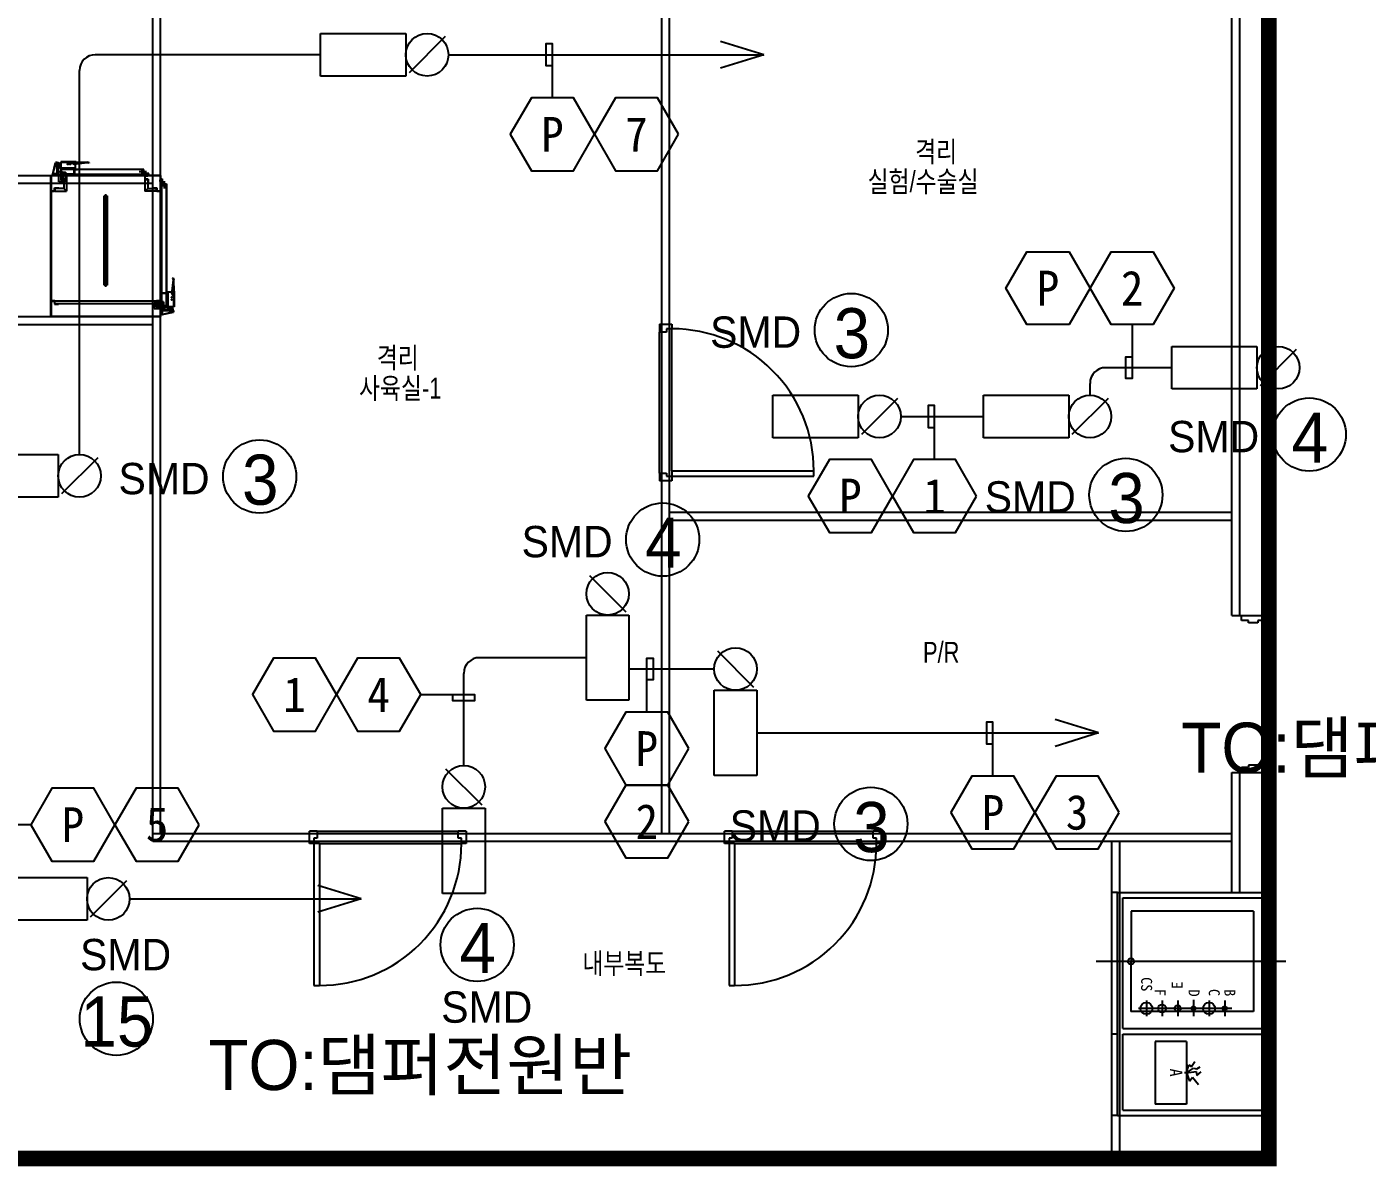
# Model space of a CAD drawing. Header units: millimetres. Extents: x 2753 to 31506, y 970 to 22960.
# Drawn here: x 13228 to 21786, y 8368 to 15640 of the extents above; entities that cross this region are included whole.
import ezdxf
from ezdxf.enums import TextEntityAlignment as Align

# ---------------------------------------------------------------- set-up
doc = ezdxf.new("R2010")
doc.units = ezdxf.units.MM
doc.header["$LTSCALE"] = 120
doc.linetypes.add('HIDDENX2', pattern=[0.75, 0.5, -0.25])
for name, color, linetype in [('1구역', 41, 'Continuous'), ('ARCH', 9, 'Continuous'), ('DAMPER', 2, 'Continuous'), ('fire', 2, 'Continuous'), ('fire-l', 4, 'Continuous'), ('smd-f', 2, 'Continuous')]:
    doc.layers.add(name, color=color, linetype=linetype)
doc.styles.add('GHD', font='')
doc.styles.add('ghs', font='')
doc.styles.add('TSTYLE4', font='txt', dxfattribs={"width": 0.95, "height": 70})
doc.styles.add('TSTYLE5', font='txt', dxfattribs={"width": 0.95, "height": 80})
doc.styles.add('TSTYLE7', font='txt', dxfattribs={"height": 70})
doc.styles.add('TT', font='')
doc.styles.add('돋움', font='')
doc.styles.get('GHD').set_extended_font_data('Dotum')
doc.styles.get('ghs').set_extended_font_data('Dotum')
doc.styles.get('TT').set_extended_font_data('Dotum')
doc.styles.get('돋움').set_extended_font_data('DotumChe')

# ---------------------------------------------------------------- blocks, each defined once
blk = doc.blocks.new('e-22-1')
at = {"layer": 'DAMPER'}
blk.add_line((-5, 1), (-1, 1), dxfattribs=at)
at = {"layer": 'fire'}
for p, q in [((-5, -1), (-5, 1)), ((-1, 1), (-1, -1)), ((0.85, 0.85), (-0.85, -0.85)), ((-1, -1), (-5, -1))]:
    blk.add_line(p, q, dxfattribs=at)
blk.add_circle((0, 0), 1, dxfattribs=at)

msp = doc.modelspace()

# ---------------------------------------------------------------- linework, layer by layer
at = {"layer": '1구역', "color": 2, "linetype": 'HIDDENX2', "ltscale": 7, "const_width": 100, "elevation": 0}
msp.add_lwpolyline([(9879.9, 16854.6), (9879.9, 8418.4), (21157.4, 8418.4), (21157.4, 16854.6)], close=True, dxfattribs=at)
at = {"layer": 'ARCH', "color": 9}
for p, q in [((17332.4, 10491.8, 0), (17332.4, 16791.8, 0)), ((14032.4, 10441.8, 0), (14032.4, 16741.8, 0)), ((14082.4, 10491.8, 0), (14082.4, 16691.8, 0)), ((17282.4, 10491.8, 0), (17282.4, 16731.8, 0)), ((20922.4, 11881.8, 0), (20922.4, 16731.8, 0)), ((20972.4, 11881.8, 0), (20972.4, 16731.8, 0)), ((21132.4, 11881.8, 0), (21132.4, 16731.8, 0)), ((21182.4, 11881.8, 0), (21182.4, 16731.8, 0)), ((13395.4, 14701.8, 0), (13411.4, 14773.8, 0)), ((13395.4, 14701.8, 0), (13411.4, 14756.8, 0)), ((13421.4, 14773.8, 0), (13411.4, 14773.8, 0)), ((13421.4, 14756.8, 0), (13411.4, 14756.8, 0)), ((13421.4, 14701.8, 0), (13421.4, 14773.8, 0)), ((13421.4, 14772.8, 0), (13429.4, 14772.8, 0)), ((13421.4, 14701.8, 0), (13421.4, 14756.8, 0)), ((13421.4, 14755.8, 0), (13429.4, 14755.8, 0)), ((13421.4, 14740.8, 0), (13429.4, 14740.8, 0)), ((13423.4, 14772.8, 0), (13423.4, 14757.8, 0)), ((13423.4, 14755.8, 0), (13423.4, 14740.8, 0)), ((13426.4, 14757.8, 0), (13434.4, 14757.8, 0)), ((13427.4, 14757.8, 0), (13427.4, 14701.8, 0)), ((13427.4, 14740.8, 0), (13427.4, 14701.8, 0)), ((13429.4, 14772.8, 0), (13437.2, 14768.8, 0)), ((13429.4, 14757.8, 0), (13437.2, 14761.7, 0)), ((13429.4, 14755.8, 0), (13437.2, 14751.8, 0)), ((13429.4, 14754.5, 0), (13445.4, 14754.5, 0)), ((13429.4, 14740.8, 0), (13437.2, 14744.7, 0)), ((13442.4, 14736.5, 0), (13445.4, 14736.5, 0)), ((13544.4, 14778.5, 0), (13445.4, 14778.5, 0)), ((13539.4, 14778.5, 0), (13445.4, 14778.5, 0)), ((13445.4, 14778.5, 0), (13445.4, 14730.5, 0)), ((13445.4, 14773.1, 0), (13450.4, 14775.5, 0)), ((13445.4, 14739.5, 0), (13539.4, 14739.5, 0)), ((13445.4, 14730.5, 0), (13965.4, 14730.5, 0)), ((13445.4, 14698.5, 0), (13445.4, 14730.5, 0)), ((13445.4, 14730.5, 0), (13539.4, 14730.5, 0)), ((13964.2, 14729.3, 0), (13446.6, 14729.3, 0)), ((13446.6, 14729.3, 0), (13446.6, 14699.7, 0)), ((13450.4, 14775.5, 0), (13507.4, 14775.5, 0)), ((13507.4, 14775.5, 0), (13539.4, 14758.5, 0)), ((13531.2, 14699.7, 0), (13531.2, 14729.3, 0)), ((13531.2, 14729.3, 0), (13551.2, 14729.3, 0)), ((13551.2, 14728.1, 0), (13532.4, 14728.1, 0)), ((13532.4, 14728.1, 0), (13532.4, 14698.5, 0)), ((13539.4, 14730.5, 0), (13539.4, 14778.5, 0)), ((13544.4, 14763.5, 0), (13539.4, 14758.5, 0)), ((13544.4, 14778.5, 0), (13616.4, 14776.5, 0)), ((13616.4, 14772.5, 0), (13544.4, 14763.5, 0)), ((13551.2, 14729.3, 0), (13551.2, 14728.1, 0)), ((13626.4, 14771.5, 0), (13616.4, 14776.5, 0)), ((13626.4, 14768.5, 0), (13616.4, 14772.5, 0)), ((13626.4, 14771.5, 0), (13626.4, 14768.5, 0)), ((13964.2, 14699.7, 0), (13964.2, 14729.3, 0)), ((13965.4, 14730.5, 0), (13965.4, 14698.5, 0)), ((13976.4, 14729.8, 0), (13965.4, 14729.8, 0)), ((13965.4, 14729.8, 0), (13965.4, 14703.8, 0)), ((13976.4, 14729.8, 0), (13965.4, 14729.8, 0)), ((13965.4, 14729.8, 0), (13965.4, 14703.8, 0)), ((13976.4, 14703.8, 0), (13976.4, 14729.8, 0)), ((9992.4, 14691.8, 0), (14032.4, 14691.8, 0)), ((9992.4, 14641.8, 0), (14032.4, 14641.8, 0)), ((13382.4, 14691.8, 0), (14082.4, 14691.8, 0)), ((13382.4, 13890.6, 0), (13382.4, 14691.8, 0)), ((13382.4, 14691.8, 0), (13482.4, 14691.8, 0)), ((14081.2, 14690.6, 0), (13383.6, 14690.6, 0)), ((13383.6, 14690.6, 0), (13383.6, 13890.6, 0)), ((13481.2, 14690.6, 0), (13383.6, 14690.6, 0)), ((13430.4, 14701.8, 0), (13395.4, 14701.8, 0)), ((13395.4, 14701.8, 0), (13395.4, 14691.8, 0)), ((13400.4, 14701.8, 0), (13426.4, 14701.8, 0)), ((13400.4, 14701.8, 0), (13426.4, 14701.8, 0)), ((13435.4, 14701.8, 0), (13400.4, 14701.8, 0)), ((13400.4, 14701.8, 0), (13400.4, 14691.8, 0)), ((13426.7, 14716.8, 0), (13456.9, 14716.8, 0)), ((13430.4, 14691.8, 0), (13430.4, 14701.8, 0)), ((13432.9, 14690.6, 0), (13472.9, 14690.6, 0)), ((13432.9, 14690.6, 0), (13472.9, 14690.6, 0)), ((13432.9, 14650.6, 0), (13432.9, 14690.6, 0)), ((13472.9, 14650.6, 0), (13432.9, 14650.6, 0)), ((13435.4, 14691.8, 0), (13435.4, 14701.8, 0)), ((13445.4, 14698.5, 0), (13445.4, 14661.5, 0)), ((13460.4, 14698.5, 0), (13445.4, 14698.5, 0)), ((13445.4, 14661.5, 0), (13460.4, 14661.5, 0)), ((13446.6, 14699.7, 0), (13964.2, 14699.7, 0)), ((13447.4, 14705.6, 0), (13447.4, 14693.8, 0)), ((13448.4, 14669.1, 0), (13448.4, 14675.1, 0)), ((13457.4, 14675.1, 0), (13457.4, 14669.1, 0)), ((13459.2, 14712.2, 0), (13467.2, 14712.2, 0)), ((13459.2, 14712.2, 0), (13459.2, 14698.5, 0)), ((13460.4, 14711, 0), (13460.4, 14698.5, 0)), ((13467.2, 14711, 0), (13460.4, 14711, 0)), ((13460.4, 14709.8, 0), (13460.4, 14711, 0)), ((13460.4, 14711, 0), (13476.6, 14711, 0)), ((13475.4, 14709.8, 0), (13460.4, 14709.8, 0)), ((13460.4, 14661.5, 0), (13460.4, 14698.5, 0)), ((13461.2, 14643, 0), (13461.2, 14668, 0)), ((13461.2, 14668, 0), (13481.2, 14668, 0)), ((13462.4, 14643, 0), (13461.2, 14643, 0)), ((13482.4, 14666.8, 0), (13462.4, 14666.8, 0)), ((13462.4, 14666.8, 0), (13462.4, 14643, 0)), ((13464.4, 14665.8, 0), (13464.4, 14608.6, 0)), ((13482.4, 14665.8, 0), (13464.4, 14665.8, 0)), ((13467.2, 14712.2, 0), (13467.2, 14711, 0)), ((13472.9, 14690.6, 0), (13472.9, 14650.6, 0)), ((13475.4, 14698.5, 0), (13475.4, 14709.8, 0)), ((13532.4, 14698.5, 0), (13475.4, 14698.5, 0)), ((13476.6, 14711, 0), (13476.6, 14699.7, 0)), ((13476.6, 14699.7, 0), (13531.2, 14699.7, 0)), ((13481.2, 14668, 0), (13481.2, 14690.6, 0)), ((13482.4, 14691.8, 0), (13482.4, 14666.8, 0)), ((13482.4, 14665.8, 0), (13482.4, 14590.6, 0)), ((13482.4, 14665.8, 0), (13482.4, 14590.6, 0)), ((13958.4, 14690.6, 0), (13937.9, 14690.6, 0)), ((13945.4, 14716.8, 0), (13991.8, 14716.8, 0)), ((14082.4, 14691.8, 0), (13958.4, 14691.8, 0)), ((13959.6, 14690.6, 0), (14081.2, 14690.6, 0)), ((13963.6, 14716.8, 0), (13970.3, 14716.8, 0)), ((13965.4, 14703.8, 0), (13976.4, 14703.8, 0)), ((13966.4, 14691.8, 0), (13966.4, 14703.8, 0)), ((13966.4, 14691.8, 0), (13975.4, 14691.8, 0)), ((13975.4, 14691.8, 0), (13975.4, 14703.8, 0)), ((13981.8, 14701.8, 0), (13975.4, 14701.8, 0)), ((13982.4, 14692.8, 0), (13975.4, 14692.8, 0)), ((14010.4, 14691.8, 0), (13975.4, 14691.8, 0)), ((14010.4, 14691.8, 0), (13975.4, 14691.8, 0)), ((14010.4, 14691.8, 0), (13975.4, 14691.8, 0)), ((14069.4, 14691.8, 0), (13980.4, 14691.8, 0)), ((14069.4, 14691.8, 0), (13980.4, 14691.8, 0)), ((14069.4, 14691.8, 0), (13980.4, 14691.8, 0)), ((14007.9, 14702.8, 0), (13982.4, 14702.8, 0)), ((13982.4, 14702.8, 0), (13982.4, 14691.8, 0)), ((13982.4, 14691.8, 0), (13982.4, 14666.8, 0)), ((13982.4, 14691.8, 0), (14007.9, 14691.8, 0)), ((13982.4, 14691.8, 0), (14007.9, 14691.8, 0)), ((13982.4, 14666.8, 0), (14002.4, 14666.8, 0)), ((13982.4, 14665.8, 0), (13982.4, 14590.6, 0)), ((13982.4, 14665.8, 0), (14000.4, 14665.8, 0)), ((13983.6, 14668, 0), (13983.6, 14690.6, 0)), ((14003.6, 14668, 0), (13983.6, 14668, 0)), ((13995.4, 14707.7, 0), (13995.4, 14682.9, 0)), ((14000.4, 14665.8, 0), (14000.4, 14608.6, 0)), ((14002.4, 14666.8, 0), (14002.4, 14643, 0)), ((14002.4, 14643, 0), (14003.6, 14643, 0)), ((14003.6, 14643, 0), (14003.6, 14668, 0)), ((14007.9, 14691.8, 0), (14007.9, 14702.8, 0)), ((14007.9, 14691.8, 0), (14007.9, 14702.8, 0)), ((14098.3, 14657.6, 0), (14073.6, 14657.6, 0)), ((14081.2, 14591.8, 0), (14081.2, 14690.6, 0)), ((14082.4, 14691.8, 0), (14082.4, 14590.6, 0)), ((14082.4, 14670.1, 0), (14093.4, 14670.1, 0)), ((14082.4, 14644.6, 0), (14082.4, 14670.1, 0)), ((14082.4, 14670.1, 0), (14093.4, 14670.1, 0)), ((14082.4, 14644.6, 0), (14082.4, 14670.1, 0)), ((14093.4, 14644.6, 0), (14082.4, 14644.6, 0)), ((14082.4, 14628.6, 0), (14082.4, 14637.6, 0)), ((14082.4, 14637.6, 0), (14094.4, 14637.6, 0)), ((14083.4, 14644.6, 0), (14083.4, 14637.6, 0)), ((14092.4, 14644, 0), (14092.4, 14637.6, 0)), ((14093.4, 14670.1, 0), (14093.4, 14644.6, 0)), ((14094.4, 14638.6, 0), (14120.4, 14638.6, 0)), ((14094.4, 14627.6, 0), (14094.4, 14638.6, 0)), ((14107.4, 14607.6, 0), (14107.4, 14654, 0)), ((14120.4, 14638.6, 0), (14120.4, 14627.6, 0)), ((14120.4, 14638.6, 0), (14120.4, 14627.6, 0)), ((13383.6, 14591.8, 0), (13406.2, 14591.8, 0)), ((13407.4, 14590.6, 0), (13383.6, 14590.6, 0)), ((13406.2, 14611.8, 0), (13432.4, 14611.8, 0)), ((13406.2, 14591.8, 0), (13406.2, 14611.8, 0)), ((13407.4, 14610.6, 0), (13407.4, 14590.6, 0)), ((13432.4, 14610.6, 0), (13407.4, 14610.6, 0)), ((13407.4, 14608.6, 0), (13407.4, 14590.6, 0)), ((13464.4, 14608.6, 0), (13408.4, 14608.6, 0)), ((13408.4, 14590.6, 0), (13408.4, 14608.6, 0)), ((13408.4, 14590.6, 0), (13482.4, 14590.6, 0)), ((13408.4, 14590.6, 0), (13482.4, 14590.6, 0)), ((13432.4, 14611.8, 0), (13432.4, 14610.6, 0)), ((13482.4, 14590.6, 0), (13464.4, 14608.6, 0)), ((13482.4, 14590.6, 0), (13464.4, 14608.6, 0)), ((13723.1, 14560.8, 0), (13741.7, 14560.8, 0)), ((13723.1, 13991.1, 0), (13723.1, 14560.8, 0)), ((13723.1, 14547.9, 0), (13741.7, 14547.9, 0)), ((13732.4, 13980.5, 0), (13732.4, 14571.3, 0)), ((13741.7, 14560.8, 0), (13741.7, 13991.1, 0)), ((13982.4, 14590.6, 0), (14000.4, 14608.6, 0)), ((14056.4, 14590.6, 0), (13982.4, 14590.6, 0)), ((14000.4, 14608.6, 0), (14056.4, 14608.6, 0)), ((14032.4, 14611.8, 0), (14058.6, 14611.8, 0)), ((14032.4, 14610.6, 0), (14032.4, 14611.8, 0)), ((14057.4, 14610.6, 0), (14032.4, 14610.6, 0)), ((14056.4, 14590.6, 0), (14056.4, 14608.6, 0)), ((14057.4, 14590.6, 0), (14057.4, 14610.6, 0)), ((14057.4, 14590.6, 0), (14057.4, 14608.6, 0)), ((14082.4, 14590.6, 0), (14057.4, 14590.6, 0)), ((14058.6, 14611.8, 0), (14058.6, 14591.8, 0)), ((14058.6, 14591.8, 0), (14081.2, 14591.8, 0)), ((14082.4, 14628.6, 0), (14094.4, 14628.6, 0)), ((14121.1, 14627.6, 0), (14089.1, 14627.6, 0)), ((14090.3, 14626.4, 0), (14119.9, 14626.4, 0)), ((14090.3, 13854.8, 0), (14090.3, 14626.4, 0)), ((14120.4, 14627.6, 0), (14094.4, 14627.6, 0)), ((14120.4, 14627.6, 0), (14094.4, 14627.6, 0)), ((14107.4, 14625.8, 0), (14107.4, 14632.5, 0)), ((14119.9, 14626.4, 0), (14119.9, 13854.8, 0)), ((14121.1, 13853.6, 0), (14121.1, 14627.6, 0)), ((13726.4, 14544.6, 0), (13738.4, 14544.6, 0)), ((13726.4, 14007.2, 0), (13726.4, 14544.6, 0)), ((13738.4, 14544.6, 0), (13738.4, 14007.2, 0)), ((14162.1, 14034.6, 0), (14159.1, 14034.6, 0)), ((14159.1, 14034.6, 0), (14163.1, 14024.6, 0)), ((14162.1, 14034.6, 0), (14167.1, 14024.6, 0)), ((13741.7, 14004, 0), (13723.1, 14004, 0)), ((13741.7, 13991.1, 0), (13723.1, 13991.1, 0)), ((13738.4, 14007.2, 0), (13726.4, 14007.2, 0)), ((14118.7, 13959.4, 0), (14118.7, 13940.6, 0)), ((14119.9, 13959.4, 0), (14118.7, 13959.4, 0)), ((14119.9, 13939.4, 0), (14119.9, 13959.4, 0)), ((14154.1, 13952.6, 0), (14149.1, 13947.6, 0)), ((14163.1, 14024.6, 0), (14154.1, 13952.6, 0)), ((14169.1, 13952.6, 0), (14167.1, 14024.6, 0)), ((14169.1, 13952.6, 0), (14169.1, 13853.6, 0)), ((13382.4, 13790.6, 0), (13382.4, 13890.6, 0)), ((13407.4, 13890.6, 0), (13382.4, 13890.6, 0)), ((13382.4, 13890.6, 0), (13382.4, 13790.6, 0)), ((13382.5, 13890.6, 0), (13407.4, 13890.6, 0)), ((13383.6, 13889.4, 0), (13383.6, 13791.8, 0)), ((13383.6, 13791.8, 0), (13383.6, 13889.4, 0)), ((13383.6, 13889.4, 0), (13406.2, 13889.4, 0)), ((13406.2, 13889.4, 0), (13406.2, 13869.4, 0)), ((13406.2, 13869.4, 0), (13431.2, 13869.4, 0)), ((13407.4, 13890.6, 0), (14057.4, 13890.6, 0)), ((13407.4, 13872.6, 0), (13407.4, 13890.6, 0)), ((13407.4, 13870.6, 0), (13407.4, 13890.6, 0)), ((14057.4, 13872.6, 0), (13407.4, 13872.6, 0)), ((13431.2, 13870.6, 0), (13407.4, 13870.6, 0)), ((13426.2, 13866.2, 0), (13426.2, 13876.8, 0)), ((13431.2, 13870.6, 0), (13431.2, 13869.4, 0)), ((14057.4, 13870.6, 0), (14033.6, 13870.6, 0)), ((14033.6, 13870.6, 0), (14033.6, 13869.4, 0)), ((14033.6, 13869.4, 0), (14058.6, 13869.4, 0)), ((14038.6, 13864.4, 0), (14038.6, 13879.8, 0)), ((14041.2, 13881.1, 0), (14041.2, 13841.1, 0)), ((14081.2, 13881.1, 0), (14041.2, 13881.1, 0)), ((14052.1, 13868.6, 0), (14089.1, 13868.6, 0)), ((14052.1, 13853.6, 0), (14052.1, 13868.6, 0)), ((14057.4, 13890.6, 0), (14057.4, 13872.6, 0)), ((14082.4, 13890.6, 0), (14057.4, 13890.6, 0)), ((14057.4, 13890.6, 0), (14057.4, 13870.6, 0)), ((14058.6, 13869.4, 0), (14058.6, 13889.4, 0)), ((14058.6, 13889.4, 0), (14081.2, 13889.4, 0)), ((14065.7, 13865.6, 0), (14059.7, 13865.6, 0)), ((14081.2, 13889.4, 0), (14081.2, 13791.8, 0)), ((14081.2, 13841.1, 0), (14081.2, 13881.1, 0)), ((14082.4, 13790.6, 0), (14082.4, 13890.6, 0)), ((14089.1, 13940.6, 0), (14089.1, 13883.6, 0)), ((14118.7, 13940.6, 0), (14089.1, 13940.6, 0)), ((14089.1, 13883.6, 0), (14100.4, 13883.6, 0)), ((14101.6, 13868.6, 0), (14089.1, 13868.6, 0)), ((14089.1, 13868.6, 0), (14089.1, 13853.6, 0)), ((14102.8, 13867.4, 0), (14089.1, 13867.4, 0)), ((14090.3, 13939.4, 0), (14119.9, 13939.4, 0)), ((14090.3, 13884.8, 0), (14090.3, 13939.4, 0)), ((14101.6, 13884.8, 0), (14090.3, 13884.8, 0)), ((14100.4, 13883.6, 0), (14100.4, 13868.6, 0)), ((14100.4, 13868.6, 0), (14101.6, 13868.6, 0)), ((14101.6, 13868.6, 0), (14101.6, 13884.8, 0)), ((14101.6, 13875.4, 0), (14101.6, 13868.6, 0)), ((14102.8, 13875.4, 0), (14101.6, 13875.4, 0)), ((14102.8, 13867.4, 0), (14102.8, 13875.4, 0)), ((14107.4, 13834.9, 0), (14107.4, 13865, 0)), ((14121.1, 13947.6, 0), (14169.1, 13947.6, 0)), ((14121.1, 13853.6, 0), (14121.1, 13947.6, 0)), ((14130.1, 13853.6, 0), (14130.1, 13947.6, 0)), ((14166.1, 13915.6, 0), (14149.1, 13947.6, 0)), ((14166.1, 13858.6, 0), (14166.1, 13915.6, 0)), ((14169.1, 13947.6, 0), (14169.1, 13853.6, 0)), ((12282.4, 13789.9, 0), (14032.4, 13789.9, 0)), ((13382.4, 13808.6, 0), (13382.4, 13843.6, 0)), ((13382.4, 13803.6, 0), (13382.4, 13838.6, 0)), ((13382.4, 13790.6, 0), (14082.4, 13790.6, 0)), ((14081.2, 13791.8, 0), (13383.6, 13791.8, 0)), ((14041.2, 13841.1, 0), (14081.2, 13841.1, 0)), ((14089.1, 13853.6, 0), (14052.1, 13853.6, 0)), ((14059.7, 13856.6, 0), (14065.7, 13856.6, 0)), ((14082.4, 13843.6, 0), (14092.4, 13843.6, 0)), ((14082.4, 13808.6, 0), (14082.4, 13843.6, 0)), ((14082.4, 13838.6, 0), (14092.4, 13838.6, 0)), ((14082.4, 13803.6, 0), (14082.4, 13838.6, 0)), ((14092.4, 13808.6, 0), (14082.4, 13808.6, 0)), ((14092.4, 13803.6, 0), (14082.4, 13803.6, 0)), ((14096.3, 13855.6, 0), (14084.4, 13855.6, 0)), ((14089.1, 13853.6, 0), (14121.1, 13853.6, 0)), ((14119.9, 13854.8, 0), (14090.3, 13854.8, 0)), ((14092.4, 13843.6, 0), (14092.4, 13808.6, 0)), ((14092.4, 13838.6, 0), (14092.4, 13803.6, 0)), ((14131.4, 13835.6, 0), (14092.4, 13835.6, 0)), ((14148.4, 13835.6, 0), (14092.4, 13835.6, 0)), ((14092.4, 13808.6, 0), (14092.4, 13834.6, 0)), ((14092.4, 13808.6, 0), (14092.4, 13834.6, 0)), ((14092.4, 13829.6, 0), (14147.4, 13829.6, 0)), ((14092.4, 13829.6, 0), (14164.4, 13829.6, 0)), ((14092.4, 13803.6, 0), (14147.4, 13819.6, 0)), ((14092.4, 13803.6, 0), (14164.4, 13819.6, 0)), ((14169.1, 13853.6, 0), (14121.1, 13853.6, 0)), ((14127.1, 13850.6, 0), (14127.1, 13853.6, 0)), ((14131.4, 13837.6, 0), (14135.3, 13845.4, 0)), ((14131.4, 13829.6, 0), (14131.4, 13837.6, 0)), ((14146.4, 13831.6, 0), (14131.4, 13831.6, 0)), ((14146.4, 13837.6, 0), (14142.5, 13845.4, 0)), ((14145.1, 13837.6, 0), (14145.1, 13853.6, 0)), ((14146.4, 13829.6, 0), (14146.4, 13837.6, 0)), ((14147.4, 13829.6, 0), (14147.4, 13819.6, 0)), ((14148.4, 13837.6, 0), (14152.3, 13845.4, 0)), ((14148.4, 13834.6, 0), (14148.4, 13842.6, 0)), ((14163.4, 13831.6, 0), (14148.4, 13831.6, 0)), ((14163.4, 13837.6, 0), (14159.5, 13845.4, 0)), ((14163.4, 13829.6, 0), (14163.4, 13837.6, 0)), ((14163.8, 13853.6, 0), (14166.1, 13858.6, 0)), ((14164.4, 13829.6, 0), (14164.4, 13819.6, 0)), ((12282.4, 13739.9, 0), (14032.4, 13739.9, 0)), ((17267.4, 13741.8, 0), (17347.4, 13741.8, 0)), ((17267.4, 13741.8, 0), (17267.4, 13691.9, 0)), ((17282.4, 13741.8, 0), (17332.4, 13741.8, 0)), ((17311.5, 13712.4, 0), (17311.5, 13691.9, 0)), ((17347.4, 13712.4, 0), (17311.5, 13712.4, 0)), ((17311.5, 13712.4, 0), (17311.5, 13691.9, 0)), ((17347.4, 13741.8, 0), (17347.4, 13712.4, 0)), ((17347.4, 12806.4, 0), (17347.4, 13712.4, 0)), ((17311.5, 13691.9, 0), (17267.4, 13691.9, 0)), ((17267.4, 12791.6, 0), (17267.4, 13691.9, 0)), ((17267.4, 12791.6, 0), (17311.5, 12791.6, 0)), ((17267.4, 12791.6, 0), (17267.4, 12741.8, 0)), ((17311.5, 12791.6, 0), (17311.5, 12771.1, 0)), ((17311.5, 12771.1, 0), (17347.4, 12771.1, 0)), ((17347.4, 12806.4, 0), (18252.6, 12806.4, 0)), ((17347.4, 12806.4, 0), (17347.4, 12771.1, 0)), ((17347.4, 12771.1, 0), (17347.4, 12741.8, 0)), ((17347.4, 12771.1, 0), (18252.6, 12771.1, 0)), ((18252.6, 12771.1, 0), (18252.6, 12806.4, 0)), ((17347.4, 12741.8, 0), (17267.4, 12741.8, 0)), ((17332.4, 12741.8, 0), (17282.4, 12741.8, 0)), ((17332.4, 12741.8, 0), (17282.4, 12741.8, 0)), ((17332.4, 12541.8, 0), (20922.4, 12541.8, 0)), ((17332.4, 12491.8, 0), (20922.4, 12491.8, 0)), ((20922.4, 11881.8, 0), (21182.4, 11881.8, 0)), ((20982.4, 11881.8, 0), (21132.4, 11881.8, 0)), ((20982.4, 11851.8, 0), (20982.4, 11881.8, 0)), ((20982.4, 11851.8, 0), (20982.4, 11881.8, 0)), ((21027.4, 11851.8, 0), (20982.4, 11851.8, 0)), ((21027.4, 11851.8, 0), (20982.4, 11851.8, 0)), ((21027.4, 11836.8, 0), (21027.4, 11851.8, 0)), ((21027.4, 11836.8, 0), (21027.4, 11851.8, 0)), ((21087.4, 11836.8, 0), (21027.4, 11836.8, 0)), ((21087.4, 11836.8, 0), (21027.4, 11836.8, 0)), ((21132.4, 11851.8, 0), (21087.4, 11851.8, 0)), ((21087.4, 11851.8, 0), (21087.4, 11836.8, 0)), ((21132.4, 11851.8, 0), (21087.4, 11851.8, 0)), ((21087.4, 11851.8, 0), (21087.4, 11836.8, 0)), ((21132.4, 11881.8, 0), (21132.4, 11851.8, 0)), ((21132.4, 11881.8, 0), (21132.4, 11851.8, 0)), ((20922.4, 10115.6, 0), (20922.4, 10881.8, 0)), ((20922.4, 10881.8, 0), (21182.4, 10881.8, 0)), ((20972.4, 10115.6, 0), (20972.4, 10881.8, 0)), ((21027.4, 10911.8, 0), (20982.4, 10911.8, 0)), ((21027.4, 10911.8, 0), (20982.4, 10911.8, 0)), ((20982.4, 10911.8, 0), (20982.4, 10881.8, 0)), ((20982.4, 10881.8, 0), (21132.4, 10881.8, 0)), ((21087.4, 10926.8, 0), (21027.4, 10926.8, 0)), ((21027.4, 10926.8, 0), (21027.4, 10911.8, 0)), ((21087.4, 10926.8, 0), (21027.4, 10926.8, 0)), ((21027.4, 10926.8, 0), (21027.4, 10911.8, 0)), ((21087.4, 10911.8, 0), (21087.4, 10926.8, 0)), ((21087.4, 10911.8, 0), (21087.4, 10926.8, 0)), ((21132.4, 10911.8, 0), (21087.4, 10911.8, 0)), ((21132.4, 10911.8, 0), (21087.4, 10911.8, 0)), ((21132.4, 10911.8, 0), (21132.4, 10941.7, 0)), ((21132.4, 10911.8, 0), (21132.4, 10941.7, 0)), ((21132.4, 10881.8, 0), (21132.4, 10911.8, 0)), ((21132.4, 10881.8, 0), (21132.4, 10911.8, 0)), ((21132.4, 10115.6, 0), (21132.4, 10881.8, 0)), ((21182.4, 10065.8, 0), (21182.4, 10881.8, 0)), ((14032.4, 10491.8, 0), (20922.4, 10491.8, 0)), ((14032.4, 10441.8, 0), (20922.4, 10441.8, 0)), ((15032.4, 10426.8, 0), (15032.4, 10506.8, 0)), ((15082.3, 10506.8, 0), (15032.4, 10506.8, 0)), ((15032.4, 10441.8, 0), (15032.4, 10491.8, 0)), ((15032.4, 10441.8, 0), (15032.4, 10491.8, 0)), ((15061.8, 10462.6, 0), (15061.8, 10426.8, 0)), ((15082.3, 10462.6, 0), (15061.8, 10462.6, 0)), ((15082.3, 10506.8, 0), (15082.3, 10462.6, 0)), ((15082.3, 10506.8, 0), (15982.5, 10506.8, 0)), ((15982.5, 10462.6, 0), (15982.5, 10506.8, 0)), ((16032.4, 10506.8, 0), (15982.5, 10506.8, 0)), ((16003, 10462.6, 0), (15982.5, 10462.6, 0)), ((16003, 10462.6, 0), (15982.5, 10462.6, 0)), ((16003, 10426.8, 0), (16003, 10462.6, 0)), ((16032.4, 10506.8, 0), (16032.4, 10426.8, 0)), ((16032.4, 10491.8, 0), (16032.4, 10441.8, 0)), ((17682.4, 10426.8, 0), (17682.4, 10506.8, 0)), ((17732.3, 10506.8, 0), (17682.4, 10506.8, 0)), ((17682.4, 10441.8, 0), (17682.4, 10491.8, 0)), ((17682.4, 10441.8, 0), (17682.4, 10491.8, 0)), ((17711.8, 10462.6, 0), (17711.8, 10426.8, 0)), ((17732.3, 10462.6, 0), (17711.8, 10462.6, 0)), ((17732.3, 10506.8, 0), (17732.3, 10462.6, 0)), ((17732.3, 10506.8, 0), (18632.5, 10506.8, 0)), ((18632.5, 10462.6, 0), (18632.5, 10506.8, 0)), ((18682.4, 10506.8, 0), (18632.5, 10506.8, 0)), ((18653, 10462.6, 0), (18632.5, 10462.6, 0)), ((18653, 10462.6, 0), (18632.5, 10462.6, 0)), ((18653, 10426.8, 0), (18653, 10462.6, 0)), ((18682.4, 10506.8, 0), (18682.4, 10426.8, 0)), ((18682.4, 10491.8, 0), (18682.4, 10441.8, 0)), ((20156.4, 8441.8, 0), (20156.4, 10441.6, 0)), ((20206.4, 8441.8, 0), (20206.4, 10441.6, 0)), ((15061.8, 10426.8, 0), (15032.4, 10426.8, 0)), ((15061.8, 10426.8, 0), (15061.8, 9521.5, 0)), ((15097, 10426.8, 0), (15061.8, 10426.8, 0)), ((15097, 10426.8, 0), (15097, 9521.5, 0)), ((15097, 10426.8, 0), (16003, 10426.8, 0)), ((16032.4, 10426.8, 0), (16003, 10426.8, 0)), ((17711.8, 10426.8, 0), (17682.4, 10426.8, 0)), ((17711.8, 10426.8, 0), (17711.8, 9521.5, 0)), ((17747, 10426.8, 0), (17711.8, 10426.8, 0)), ((17747, 10426.8, 0), (17747, 9521.5, 0)), ((17747, 10426.8, 0), (18653, 10426.8, 0)), ((18682.4, 10426.8, 0), (18653, 10426.8, 0)), ((20156.4, 8691.6, 0), (20156.4, 10115.6, 0)), ((20191.4, 10115.6, 0), (20156.4, 10115.6, 0)), ((20191.4, 8691.6, 0), (20191.4, 10115.6, 0)), ((20191.4, 10115.6, 0), (21182.4, 10115.6, 0)), ((21147.4, 10115.6, 0), (21147.4, 8691.6, 0)), ((21182.4, 10115.6, 0), (21182.4, 8691.6, 0)), ((20226.4, 10080.6, 0), (21112.4, 10080.6, 0)), ((20226.4, 9246.6, 0), (20226.4, 10080.6, 0)), ((21112.4, 10080.6, 0), (21112.4, 9246.6, 0)), ((20279.3, 9995.6, 0), (20277.5, 9355.6, 0)), ((21059.5, 9995.6, 0), (20279.3, 9995.6, 0)), ((21059.5, 9995.6, 0), (21059.5, 9355.6, 0)), ((21267.5, 9675.6, 0), (20056.6, 9675.6, 0)), ((15061.8, 9521.5, 0), (15097, 9521.5, 0)), ((17711.8, 9521.5, 0), (17747, 9521.5, 0)), ((20376.4, 9425.6, 0), (20376.4, 9325.6, 0)), ((20476.4, 9425.6, 0), (20476.4, 9325.6, 0)), ((20576.4, 9425.6, 0), (20576.4, 9325.6, 0)), ((20676.4, 9429.9, 0), (20676.4, 9325.6, 0)), ((20776.4, 9425.6, 0), (20776.4, 9325.6, 0)), ((20876.4, 9425.6, 0), (20876.4, 9325.6, 0)), ((21059.5, 9355.6, 0), (20277.5, 9355.6, 0)), ((20426.4, 9375.6, 0), (20326.4, 9375.6, 0)), ((20526.4, 9375.6, 0), (20426.4, 9375.6, 0)), ((20626.4, 9375.6, 0), (20526.4, 9375.6, 0)), ((20726.4, 9375.6, 0), (20626.4, 9375.6, 0)), ((20826.4, 9375.6, 0), (20726.4, 9375.6, 0)), ((20921.9, 9375.6, 0), (20826.4, 9375.6, 0)), ((20226.4, 9246.6, 0), (21112.4, 9246.6, 0)), ((20191.4, 9211.6, 0), (20156.4, 9211.6, 0)), ((20226.4, 9211.6, 0), (21112.4, 9211.6, 0)), ((20226.4, 8726.6, 0), (20226.4, 9211.6, 0)), ((20631.4, 9163.6, 0), (20431.4, 9163.6, 0)), ((20431.4, 9163.6, 0), (20431.4, 8763.6, 0)), ((20631.4, 9163.6, 0), (20631.4, 8763.6, 0)), ((21112.4, 9211.6, 0), (21112.4, 8726.6, 0)), ((21147.4, 9211.6, 0), (21182.4, 9211.6, 0)), ((20631.3, 8963.8, 0), (20646.2, 9014.2, 0)), ((20631.3, 8963.8, 0), (20676.6, 8993.5, 0)), ((20646.2, 9014.2, 0), (20663.2, 9004.5, 0)), ((20663.2, 9004.5, 0), (20685.1, 9037.3, 0)), ((20676.6, 8993.5, 0), (20697.3, 8988.7, 0)), ((20697.3, 8988.7, 0), (20720.4, 9002, 0)), ((20631.4, 8963.6, 0), (20618.8, 8963.6, 0)), ((20631.3, 8963.8, 0), (20693.6, 8971.6, 0)), ((20631.3, 8963.8, 0), (20651, 8910.8, 0)), ((20651, 8910.8, 0), (20670.5, 8936.4, 0)), ((20670.5, 8936.4, 0), (20709.4, 8890.1, 0)), ((20693.6, 8971.6, 0), (20697.3, 8946.1, 0)), ((20697.3, 8946.1, 0), (20726.5, 8970.4, 0)), ((20631.4, 8763.6, 0), (20431.4, 8763.6, 0)), ((20191.4, 8691.6, 0), (20156.4, 8691.6, 0)), ((20191.4, 8691.6, 0), (21182.4, 8691.6, 0)), ((20226.4, 8726.6, 0), (21112.4, 8726.6, 0)), ((21182.4, 8441.8, 0), (21182.4, 8691.6, 0)), ((9942.4, 8441.8, 0), (20922.4, 8441.8, 0)), ((9942.4, 8391.8, 0), (20922.4, 8391.8, 0)), ((21132.4, 8441.8, 0), (21182.4, 8441.8, 0)), ((21132.4, 8391.8, 0), (21182.4, 8391.8, 0))]:
    msp.add_line(p, q, dxfattribs=at)
for centre, radius in [((13490.4, 14763.5, 0), 2.5), ((13505.4, 14763.5, 0), 2.5), ((13524.9, 14769, 0), 2.5), ((14154.1, 13913.6, 0), 2.5), ((14154.1, 13898.6, 0), 2.5), ((14159.6, 13933.1, 0), 2.5), ((20278.4, 9675.6, 0), 20), ((20376.4, 9375.6, 0), 38.1), ((20776.4, 9375.6, 0), 38.1), ((20476.4, 9375.6, 0), 25.4), ((20576.4, 9375.6, 0), 19.1), ((20676.4, 9375.6, 0), 12.7), ((20876.4, 9375.6, 0), 12.7)]:
    msp.add_circle(centre, radius, dxfattribs=at)
for centre, radius, start, end in [((13447.4, 14753.8, 0), 18, 177.7639, 253.94207), ((13435.4, 14765.3, 0), 4, 291.75905, 68.24095), ((13435.4, 14748.3, 0), 4, 291.75905, 68.24095), ((13452.9, 14675.1, 0), 4.5, 0, 180), ((13452.9, 14669.1, 0), 4.5, 180, 0), ((14059.7, 13861.1, 0), 4.5, 90, 270), ((14065.7, 13861.1, 0), 4.5, 270, 90), ((14144.4, 13855.6, 0), 18, 196.05793, 272.2361), ((14138.9, 13843.6, 0), 4, 21.75905, 158.24095), ((14155.9, 13843.6, 0), 4, 21.75905, 158.24095), ((17348, 12807.7, 0), 904.7, 359.91508, 90.03615), ((15098.4, 10426.2, 0), 904.7, 269.91508, 0.03615), ((17748.4, 10426.2, 0), 904.7, 269.91508, 0.03615)]:
    msp.add_arc(centre, radius, start, end, dxfattribs=at)
at = {"layer": 'fire', "color": 2}
msp.add_line((13254.1, 10547.4, 0), (12938.9, 10547.4, 0), dxfattribs=at)
at = {"layer": 'fire', "color": 2, "elevation": 0}
for points in [[(16583.9, 15186.4), (16583.9, 15530.9), (16543.1, 15530.9), (16543.1, 15392.1), (16583.9, 15392.1)], [(20285.3, 13739.5), (20285.3, 13394.9), (20244.5, 13394.9), (20244.5, 13533.8), (20285.3, 13533.8)], [(19023.7, 12877.6), (19023.7, 13222.2), (18982.9, 13222.2), (18982.9, 13083.3), (19023.7, 13083.3)], [(17186.6, 11266), (17186.6, 11610.6), (17227.4, 11610.6), (17227.4, 11471.7), (17186.6, 11471.7)], [(15743, 11378), (16087.5, 11378), (16087.5, 11337.2), (15948.6, 11337.2), (15948.6, 11378)], [(19396.4, 10858), (19396.4, 11202.6), (19355.6, 11202.6), (19355.6, 11063.7), (19396.4, 11063.7)]]:
    msp.add_lwpolyline(points, dxfattribs=at)
at = {"layer": 'fire-l', "color": 6, "ltscale": 2}
for p, q in [((17933.6, 15461.5, 0), (17656.8, 15546.9, 2807)), ((15104.2, 15461.5, 0), (13665.4, 15461.5, 0)), ((15920.2, 15461.5, 0), (17933.6, 15461.5, 0)), ((17933.6, 15461.5, 0), (17656.8, 15376.1, 2807)), ((13565.4, 12910.2, 0), (13565.4, 15361.5, 0)), ((20537.9, 13464.4, 0), (20116.3, 13464.4, 0)), ((20016.3, 13288.8, 0), (20016.3, 13364.4, 0)), ((18808.1, 13152.8, 0), (19336.3, 13152.8, 0)), ((16800.7, 11613.6, 0), (16118.1, 11613.6, 0)), ((16018.1, 10925.6, 0), (16018.1, 11513.6, 0)), ((17617, 11541.2, 0), (17072.7, 11541.2, 0)), ((20070.5, 11133.2, 0), (19793.7, 11218.6, 2807)), ((17889, 11133.2, 0), (20070.5, 11133.2, 0)), ((20070.5, 11133.2, 0), (19793.7, 11047.7, 2807)), ((15363.3, 10073.9, 0), (15086.5, 10159.3, 2807)), ((13884.8, 10073.9, 0), (15363.3, 10073.9, 0)), ((15363.3, 10073.9, 0), (15086.5, 9988.5, 2807))]:
    msp.add_line(p, q, dxfattribs=at)
at = {"layer": 'fire-l', "color": 2, "elevation": 0}
for points in [[(16852.5, 14953.7), (16718.2, 15186.4), (16449.6, 15186.4), (16315.3, 14953.7), (16449.6, 14721.1), (16718.2, 14721.1)], [(17389.7, 14953.7), (17255.4, 15186.4), (16986.8, 15186.4), (16852.5, 14953.7), (16986.8, 14721.1), (17255.4, 14721.1)], [(20016.6, 13972.1), (19882.3, 13739.5), (19613.7, 13739.5), (19479.4, 13972.1), (19613.7, 14204.7), (19882.3, 14204.7)], [(20553.9, 13972.1), (20419.6, 13739.5), (20151, 13739.5), (20016.6, 13972.1), (20151, 14204.7), (20419.6, 14204.7)], [(18755.1, 12645), (18620.8, 12877.6), (18352.2, 12877.6), (18217.8, 12645), (18352.2, 12412.4), (18620.8, 12412.4)], [(19292.3, 12645), (19158, 12877.6), (18889.4, 12877.6), (18755.1, 12645), (18889.4, 12412.4), (19158, 12412.4)], [(15205.7, 11378), (15071.4, 11610.6), (14802.8, 11610.6), (14668.5, 11378), (14802.8, 11145.4), (15071.4, 11145.4)], [(15743, 11378), (15608.6, 11610.6), (15340, 11610.6), (15205.7, 11378), (15340, 11145.4), (15608.6, 11145.4)], [(17455.2, 11033.4), (17320.9, 11266), (17052.3, 11266), (16918, 11033.4), (17052.3, 10800.8), (17320.9, 10800.8)], [(17455.2, 10568.2), (17320.9, 10800.8), (17052.3, 10800.8), (16918, 10568.2), (17052.3, 10335.5), (17320.9, 10335.5)], [(19665, 10625.4), (19530.7, 10858), (19262.1, 10858), (19127.8, 10625.4), (19262.1, 10392.8), (19530.7, 10392.8)], [(20202.2, 10625.4), (20067.9, 10858), (19799.3, 10858), (19665, 10625.4), (19799.3, 10392.8), (20067.9, 10392.8)], [(13791.4, 10547.4), (13657, 10780), (13388.4, 10780), (13254.1, 10547.4), (13388.4, 10314.7), (13657, 10314.7)], [(14328.6, 10547.4), (14194.3, 10780), (13925.7, 10780), (13791.4, 10547.4), (13925.7, 10314.7), (14194.3, 10314.7)]]:
    msp.add_lwpolyline(points, close=True, dxfattribs=at)
at = {"layer": 'fire-l', "color": 6, "ltscale": 2}
for centre in [(13665.4, 15361.5, 0), (20116.3, 13364.4, 0), (16118.1, 11513.6, 0)]:
    msp.add_arc(centre, 100, 90, 180, dxfattribs=at)
at = {"layer": 'smd-f'}
for centre in [(18492.1, 13704.2, 0), (21416.1, 13037.6, 0), (14715.2, 12769.7, 0), (20245.4, 12652.5, 0), (17288.3, 12367.3, 0), (18617.2, 10552.5, 0), (16103.5, 9780.7, 0), (13800, 9309.2, 0)]:
    msp.add_circle(centre, 233.7, dxfattribs=at)

# ---------------------------------------------------------------- block references
at = {"layer": 'fire-l', "ltscale": 2, "xscale": 136, "yscale": 136, "zscale": 136}
for p in [(15784.2, 15461.5, 0), (21217.9, 13464.4, 0), (18672.1, 13152.8, 0), (20016.3, 13152.8, 0), (13565.4, 12774.2, 0), (13748.8, 10073.9, 0)]:
    msp.add_blockref('e-22-1', p, dxfattribs=at)
at = {"layer": 'fire-l', "ltscale": 2, "xscale": 136, "yscale": 136, "zscale": 136, "rotation": 90}
for p in [(16936.7, 12021.6, 0), (17753, 11541.2, 0), (16018.1, 10789.6, 0)]:
    msp.add_blockref('e-22-1', p, dxfattribs=at)

# ---------------------------------------------------------------- texts
at = {"layer": 'ARCH', "color": 9, "style": 'GHD', "width": 0.8}
for s, p in [('격리', (18899.7, 14776.4, 0)), ('실험/수술실', (18596.7, 14585.3, 0)), ('격리', (15462.8, 13460.3, 0)), ('사육실-1', (15349.5, 13266.9, 0)), ('P/R', (18950.1, 11581.3, 0)), ('내부복도', (16775.6, 9595.9, 0))]:
    msp.add_text(s, height=133.33, dxfattribs=at).set_placement(p)
at = {"layer": 'ARCH', "color": 9, "width": 0.95}
for s, height, rotation, style, p in [('CS', 70, 269.99997, 'TSTYLE4', (20342.8, 9574.5, 0)), ('F', 70, 270, 'TSTYLE4', (20429.4, 9499, 0)), ('D', 70, 269.99997, 'TSTYLE4', (20645.5, 9495.7, 0)), ('C', 70, 269.99997, 'TSTYLE4', (20774.5, 9499.3, 0)), ('B', 70, 269.99997, 'TSTYLE4', (20874.2, 9498.1, 0)), ('A', 80, 270, 'TSTYLE5', (20526.1, 8991.4, 0))]:
    msp.add_text(s, height=height, rotation=rotation, dxfattribs=dict(at, style=style)).set_placement(p)
at = {"layer": 'ARCH', "color": 9, "style": 'TSTYLE7'}
msp.add_text('E', height=70, rotation=90.00002, dxfattribs=at).set_placement((20607.6, 9499, 0))
at = {"layer": 'fire', "style": '돋움'}
for s, p in [('P', (16583.9, 14953.7, 0)), ('7', (17121.1, 14953.7, 0)), ('P', (19748, 13972.1, 0)), ('2', (20285.3, 13972.1, 0)), ('P', (18486.5, 12645, 0)), ('1', (19023.7, 12645, 0)), ('1', (14937.1, 11378, 0)), ('4', (15474.3, 11378, 0)), ('P', (17186.6, 11033.4, 0)), ('P', (19396.4, 10625.4, 0)), ('3', (19933.6, 10625.4, 0)), ('P', (13522.7, 10547.4, 0)), ('5', (14060, 10547.4, 0)), ('2', (17186.6, 10568.2, 0))]:
    msp.add_text(s, height=222.4, dxfattribs=at).set_placement(p, align=Align.MIDDLE)
at = {"layer": 'smd-f', "style": 'ghs'}
for p in [(17590.8, 13591.2, 0), (20514.9, 12924.6, 0), (13813.9, 12656.6, 0), (19344.1, 12539.5, 0), (16387.1, 12254.3, 0), (17716, 10439.5, 0), (13568.4, 9618.7, 0), (15874.1, 9283.8, 0)]:
    msp.add_text('SMD', height=200, dxfattribs=at).set_placement(p)
at = {"layer": 'smd-f', "style": 'TT'}
for s, p in [('3', (18495.8, 13684.3, 0)), ('4', (21419.9, 13017.7, 0)), ('3', (14718.9, 12749.7, 0)), ('3', (20249.1, 12632.6, 0)), ('4', (17292.1, 12347.4, 0)), ('TO:댐퍼전원반', (21951.9, 11042.4, 0)), ('3', (18621, 10532.6, 0)), ('4', (16107.2, 9760.7, 0)), ('15', (13803.7, 9289.3, 0)), ('TO:댐퍼전원반', (15740.5, 9017.8, 0))]:
    msp.add_text(s, height=320, dxfattribs=at).set_placement(p, align=Align.MIDDLE)

doc.saveas('drawing.dxf')
